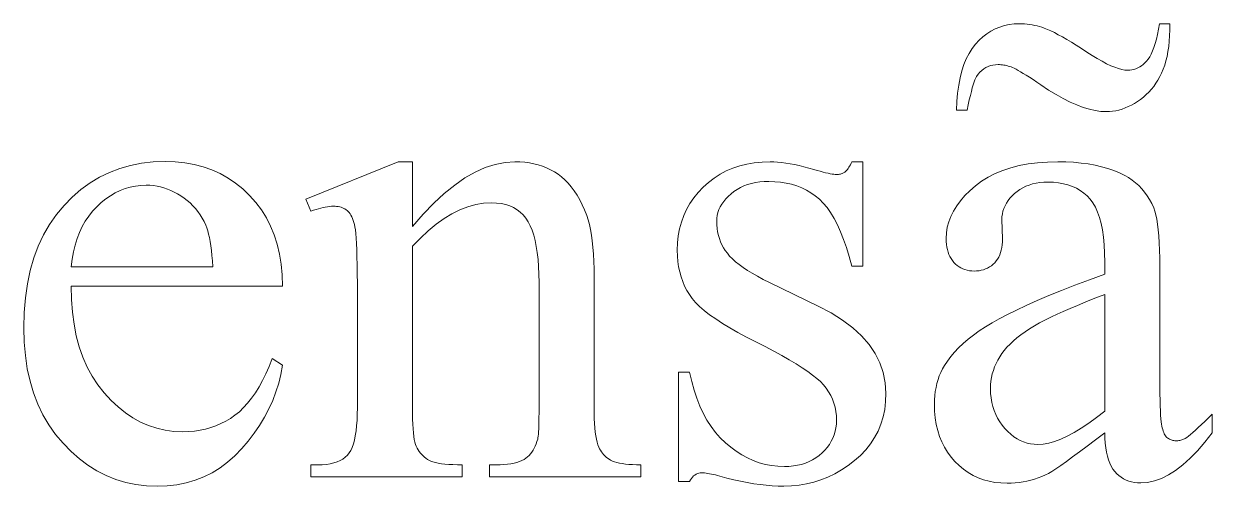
# Model space of a CAD drawing. Extents: x 0 to 297, y 0 to 210.
# Drawn here: x 242.15 to 252.42, y 39.67 to 43.66 of the extents above; entities that cross this region are included whole.
import ezdxf

# ---------------------------------------------------------------- set-up
doc = ezdxf.new("R2010")
doc.units = 0

msp = doc.modelspace()

# ---------------------------------------------------------------- linework, layer by layer
at = {"color": 7, "lineweight": 13}
for points in [[(250.302002, 42.916454), (250.209717, 42.916454), (250.21344, 42.993282), (250.219986, 43.065727), (250.229355, 43.133789), (250.241562, 43.197464), (250.256592, 43.25676), (250.274445, 43.311668), (250.295105, 43.362194), (250.318619, 43.408337), (250.34494, 43.450096), (250.3741, 43.487473), (250.405396, 43.520897), (250.438126, 43.550804), (250.472305, 43.57719), (250.507919, 43.60006), (250.544983, 43.619411), (250.583466, 43.635242), (250.623413, 43.647556), (250.664795, 43.656353), (250.707626, 43.661633), (250.751892, 43.663391), (250.775345, 43.663017), (250.798386, 43.661892), (250.821014, 43.660015), (250.843262, 43.657391), (250.865082, 43.654018), (250.88652, 43.649895), (250.907547, 43.64502), (250.928162, 43.639397), (250.94838, 43.633022), (250.968201, 43.6259), (250.995224, 43.615013), (251.024429, 43.601963), (251.055786, 43.58675), (251.089325, 43.569374), (251.125, 43.549835), (251.162857, 43.528133), (251.202866, 43.504269), (251.245056, 43.478245), (251.289383, 43.450054), (251.335892, 43.419701), (251.382248, 43.389835), (251.426163, 43.363117), (251.467621, 43.339539), (251.506622, 43.319107), (251.543182, 43.301819), (251.577271, 43.287674), (251.608917, 43.276672), (251.638123, 43.268814), (251.664871, 43.264095), (251.689178, 43.262527), (251.707413, 43.263306), (251.72522, 43.26564), (251.742599, 43.269531), (251.759537, 43.274986), (251.776047, 43.28199), (251.79213, 43.290558), (251.80777, 43.300678), (251.822983, 43.312359), (251.837769, 43.325596), (251.852112, 43.340393), (251.865936, 43.357635), (251.879166, 43.378227), (251.891785, 43.402164), (251.903793, 43.429447), (251.915192, 43.460075), (251.925995, 43.494045), (251.936188, 43.531364), (251.945786, 43.572029), (251.954773, 43.616035), (251.96315, 43.663391), (252.052551, 43.663391), (252.052353, 43.610859), (252.050644, 43.560551), (252.047394, 43.512459), (252.042633, 43.466591), (252.036316, 43.422943), (252.028503, 43.381516), (252.019135, 43.342308), (252.00824, 43.305325), (251.995834, 43.270557), (251.981888, 43.23801), (251.966583, 43.207268), (251.950043, 43.17791), (251.932312, 43.149937), (251.913361, 43.123348), (251.893204, 43.098141), (251.871841, 43.074322), (251.849258, 43.051884), (251.82547, 43.03083), (251.800461, 43.011162), (251.774246, 42.992878), (251.747406, 42.976166), (251.720551, 42.961212), (251.693665, 42.948021), (251.666733, 42.936584), (251.639786, 42.92691), (251.612808, 42.918991), (251.5858, 42.912834), (251.558762, 42.908436), (251.531693, 42.9058), (251.504608, 42.904919), (251.457947, 42.907227), (251.409088, 42.914146), (251.358032, 42.925682), (251.30481, 42.941833), (251.249374, 42.962597), (251.191757, 42.987976), (251.131943, 43.017967), (251.069946, 43.052578), (251.005737, 43.091797), (250.939346, 43.135632), (250.90419, 43.159454), (250.871399, 43.181313), (250.840973, 43.201214), (250.812927, 43.219151), (250.787231, 43.235126), (250.763885, 43.249146), (250.74292, 43.2612), (250.724335, 43.271294), (250.708084, 43.279427), (250.694214, 43.285599), (250.681564, 43.290527), (250.668961, 43.294941), (250.656403, 43.298836), (250.643921, 43.302208), (250.6315, 43.305065), (250.619125, 43.3074), (250.606812, 43.309216), (250.594543, 43.310513), (250.582352, 43.311291), (250.570206, 43.311554), (250.547058, 43.310513), (250.524872, 43.3074), (250.503677, 43.302208), (250.483459, 43.294941), (250.464233, 43.285599), (250.445969, 43.274178), (250.428696, 43.260681), (250.412399, 43.245106), (250.397095, 43.227455), (250.382751, 43.207729), (250.376236, 43.195995), (250.36937, 43.180393), (250.362167, 43.160927), (250.354614, 43.137596), (250.34671, 43.110397), (250.338455, 43.079338), (250.329865, 43.044415), (250.320923, 43.005627), (250.311646, 42.962975)], [(242.564438, 41.399513), (242.566772, 41.284386), (242.574936, 41.174335), (242.588928, 41.069359), (242.608734, 40.96946), (242.634369, 40.874638), (242.665833, 40.784889), (242.703125, 40.700218), (242.746246, 40.620621), (242.795181, 40.546101), (242.849945, 40.476658), (242.90863, 40.413094), (242.969345, 40.356224), (243.032074, 40.306046), (243.096817, 40.262554), (243.163574, 40.225754), (243.232361, 40.195648), (243.303162, 40.17223), (243.375977, 40.155502), (243.450806, 40.145466), (243.527679, 40.14212), (243.578903, 40.143551), (243.628784, 40.147831), (243.677307, 40.154968), (243.724472, 40.164963), (243.770279, 40.177811), (243.814743, 40.193512), (243.857834, 40.21207), (243.899582, 40.233486), (243.939972, 40.257751), (243.979004, 40.284878), (244.016739, 40.31546), (244.053238, 40.350109), (244.088501, 40.388828), (244.122513, 40.43161), (244.155289, 40.478458), (244.186829, 40.529373), (244.217117, 40.584358), (244.24617, 40.643406), (244.273987, 40.70652), (244.300568, 40.773701), (244.389969, 40.716022), (244.375549, 40.637711), (244.356506, 40.56081), (244.332855, 40.485321), (244.304596, 40.411251), (244.271729, 40.338589), (244.234238, 40.267342), (244.192123, 40.197506), (244.145416, 40.129086), (244.09407, 40.06208), (244.038132, 39.996483), (243.978394, 39.934841), (243.915741, 39.879684), (243.850128, 39.83102), (243.78157, 39.788841), (243.710083, 39.753155), (243.635651, 39.723953), (243.558273, 39.701241), (243.477951, 39.68502), (243.394699, 39.675285), (243.308502, 39.672043), (243.214691, 39.675747), (243.123627, 39.686867), (243.035309, 39.705395), (242.949738, 39.731335), (242.866898, 39.76469), (242.786789, 39.805454), (242.709442, 39.85363), (242.634811, 39.909218), (242.562927, 39.972214), (242.49379, 40.042625), (242.429398, 40.119297), (242.371796, 40.201069), (242.320969, 40.287949), (242.276917, 40.379929), (242.239639, 40.477016), (242.209137, 40.579208), (242.185425, 40.686504), (242.168488, 40.798904), (242.15831, 40.916412), (242.154922, 41.039021), (242.158401, 41.171581), (242.168823, 41.298172), (242.186203, 41.418793), (242.210526, 41.53344), (242.241806, 41.64212), (242.280029, 41.744831), (242.325211, 41.841576), (242.377335, 41.932346), (242.436417, 42.017147), (242.502441, 42.095978), (242.573715, 42.168034), (242.648529, 42.232506), (242.726913, 42.289391), (242.808823, 42.338692), (242.894287, 42.380405), (242.983307, 42.414536), (243.075867, 42.441082), (243.171967, 42.460045), (243.271622, 42.471424), (243.374817, 42.475216), (243.462067, 42.472286), (243.546127, 42.463505), (243.627029, 42.448872), (243.704742, 42.428379), (243.779297, 42.402035), (243.850677, 42.369835), (243.918884, 42.331783), (243.983917, 42.287876), (244.045776, 42.238113), (244.104462, 42.182495), (244.158707, 42.121979), (244.207245, 42.057507), (244.250061, 41.989086), (244.287186, 41.916714), (244.318588, 41.840393), (244.344284, 41.760117), (244.364273, 41.675892), (244.37854, 41.587715), (244.387115, 41.49559), (244.389969, 41.399513)], [(245.51181, 41.912849), (245.604248, 42.01915), (245.695801, 42.114262), (245.786499, 42.198185), (245.876343, 42.27092), (245.965302, 42.332462), (246.053406, 42.382813), (246.140656, 42.421978), (246.22702, 42.449951), (246.312531, 42.466736), (246.397171, 42.472332), (246.439819, 42.471249), (246.481262, 42.468006), (246.5215, 42.462597), (246.560516, 42.455029), (246.598328, 42.445293), (246.634918, 42.433399), (246.670319, 42.419338), (246.704483, 42.403118), (246.737457, 42.384731), (246.769196, 42.364185), (246.799713, 42.341156), (246.828949, 42.315331), (246.856934, 42.286709), (246.883636, 42.255287), (246.909073, 42.221069), (246.933243, 42.184055), (246.956146, 42.144241), (246.977768, 42.101631), (246.998123, 42.056225), (247.017212, 42.008018), (247.029266, 41.971565), (247.040054, 41.931423), (247.049576, 41.887589), (247.057831, 41.840061), (247.064804, 41.788841), (247.070511, 41.733932), (247.074951, 41.675331), (247.078125, 41.613037), (247.080032, 41.547054), (247.080658, 41.477379), (247.080658, 40.349766), (247.08107, 40.301201), (247.082275, 40.255863), (247.08429, 40.213757), (247.087128, 40.174885), (247.090759, 40.139236), (247.0952, 40.106823), (247.100449, 40.077637), (247.106506, 40.051682), (247.113373, 40.028957), (247.121033, 40.00946), (247.127777, 39.995358), (247.135284, 39.981892), (247.143585, 39.969059), (247.152649, 39.95686), (247.162491, 39.945293), (247.173126, 39.934364), (247.184525, 39.924068), (247.196716, 39.914406), (247.209686, 39.90538), (247.223419, 39.896988), (247.238739, 39.889317), (247.25647, 39.882454), (247.276581, 39.876396), (247.299088, 39.871147), (247.32399, 39.866707), (247.351288, 39.863075), (247.380981, 39.860249), (247.413055, 39.858227), (247.44754, 39.857018), (247.484406, 39.856613), (247.484406, 39.752792), (246.177994, 39.752792), (246.177994, 39.856613), (246.232788, 39.856613), (246.2686, 39.857178), (246.302185, 39.858864), (246.333542, 39.861675), (246.362686, 39.865612), (246.389603, 39.870674), (246.414307, 39.876858), (246.436783, 39.884171), (246.457047, 39.892605), (246.475082, 39.902164), (246.490906, 39.912849), (246.505157, 39.924629), (246.518524, 39.937477), (246.531006, 39.951393), (246.542587, 39.966377), (246.553268, 39.982426), (246.563049, 39.999542), (246.57196, 40.017723), (246.579956, 40.036976), (246.587067, 40.057293), (246.593277, 40.078674), (246.595474, 40.089172), (246.597443, 40.103363), (246.599167, 40.121243), (246.600662, 40.142815), (246.601929, 40.168076), (246.602966, 40.197033), (246.603775, 40.229679), (246.604355, 40.266014), (246.604706, 40.306046), (246.604813, 40.349766), (246.604813, 41.431236), (246.603882, 41.501358), (246.601074, 41.567528), (246.596375, 41.629749), (246.589813, 41.688019), (246.58139, 41.742336), (246.571075, 41.792706), (246.558899, 41.839123), (246.54483, 41.881588), (246.5289, 41.920105), (246.511093, 41.954666), (246.491058, 41.985626), (246.46846, 42.013325), (246.443298, 42.037766), (246.415573, 42.058949), (246.385284, 42.076874), (246.352417, 42.091537), (246.316986, 42.102943), (246.278992, 42.111092), (246.238434, 42.115978), (246.195297, 42.117607), (246.126694, 42.113861), (246.058136, 42.102612), (245.989655, 42.083866), (245.921204, 42.057625), (245.852829, 42.02388), (245.784515, 41.982639), (245.716248, 41.933903), (245.648041, 41.877666), (245.579895, 41.813931), (245.51181, 41.742699), (245.51181, 40.349766), (245.512131, 40.298172), (245.513077, 40.250671), (245.514664, 40.207268), (245.516876, 40.167961), (245.519745, 40.132748), (245.523224, 40.101631), (245.527359, 40.074608), (245.532104, 40.051682), (245.537506, 40.032848), (245.543533, 40.018112), (245.55191, 40.001835), (245.560898, 39.986446), (245.57048, 39.971954), (245.580673, 39.958359), (245.591476, 39.945656), (245.60289, 39.933846), (245.614899, 39.922928), (245.627518, 39.912907), (245.640732, 39.903782), (245.654572, 39.895546), (245.670151, 39.888149), (245.68866, 39.881531), (245.710068, 39.87569), (245.73439, 39.870628), (245.761627, 39.866348), (245.791779, 39.862843), (245.824844, 39.860119), (245.860825, 39.85817), (245.899719, 39.857002), (245.941513, 39.856613), (245.941513, 39.752792), (244.635101, 39.752792), (244.635101, 39.856613), (244.69278, 39.856613), (244.731842, 39.857635), (244.76828, 39.86071), (244.802094, 39.865829), (244.833282, 39.872993), (244.861847, 39.88221), (244.887787, 39.893471), (244.911102, 39.90678), (244.931793, 39.922134), (244.94986, 39.939541), (244.965302, 39.958992), (244.978729, 39.981327), (244.990753, 40.007385), (245.001343, 40.037163), (245.010529, 40.07066), (245.018295, 40.107876), (245.024658, 40.148811), (245.029602, 40.19347), (245.033142, 40.241848), (245.035248, 40.293945), (245.035965, 40.349766), (245.035965, 41.330299), (245.035751, 41.421745), (245.035095, 41.505756), (245.034012, 41.582325), (245.032501, 41.651451), (245.030548, 41.713139), (245.028168, 41.767384), (245.02536, 41.81419), (245.022125, 41.853558), (245.018448, 41.885483), (245.014343, 41.909966), (245.009781, 41.930069), (245.004761, 41.948841), (244.999283, 41.96629), (244.993347, 41.98241), (244.986938, 41.997204), (244.980072, 42.010674), (244.972748, 42.022816), (244.964966, 42.03363), (244.956711, 42.043118), (244.947998, 42.051277), (244.938751, 42.058403), (244.928909, 42.064774), (244.918457, 42.0704), (244.907394, 42.075272), (244.895737, 42.079395), (244.883453, 42.082771), (244.87059, 42.085396), (244.857101, 42.087269), (244.843018, 42.088394), (244.828323, 42.088768), (244.811859, 42.088337), (244.794754, 42.08704), (244.777008, 42.084877), (244.758636, 42.081848), (244.739639, 42.077953), (244.720001, 42.073196), (244.699722, 42.067574), (244.678818, 42.061085), (244.657272, 42.05373), (244.635101, 42.045509), (244.591843, 42.14933), (245.387802, 42.472332), (245.51181, 42.472332)], [(249.402222, 42.472332), (249.402222, 41.572548), (249.307053, 41.572548), (249.284515, 41.654625), (249.260742, 41.731277), (249.235718, 41.802513), (249.209457, 41.86832), (249.181961, 41.928711), (249.153229, 41.983681), (249.123245, 42.033226), (249.092026, 42.077351), (249.05957, 42.116051), (249.025879, 42.14933), (248.990616, 42.178371), (248.953491, 42.204357), (248.914474, 42.227283), (248.873596, 42.247154), (248.830841, 42.263969), (248.786224, 42.277725), (248.739716, 42.288422), (248.69133, 42.296066), (248.641083, 42.300652), (248.588959, 42.302181), (248.549362, 42.301113), (248.511322, 42.297913), (248.474838, 42.292576), (248.439911, 42.285107), (248.406555, 42.275505), (248.374741, 42.263767), (248.344482, 42.249893), (248.315796, 42.233887), (248.288651, 42.215748), (248.263077, 42.195473), (248.239502, 42.173904), (248.21843, 42.151871), (248.199829, 42.129375), (248.183716, 42.106419), (248.170074, 42.083), (248.158905, 42.059124), (248.150223, 42.034782), (248.144028, 42.009979), (248.140305, 41.984718), (248.139069, 41.958992), (248.139984, 41.927155), (248.142761, 41.89624), (248.147369, 41.866245), (248.153839, 41.837177), (248.16214, 41.809029), (248.172287, 41.781803), (248.18428, 41.755505), (248.19812, 41.730125), (248.213806, 41.705669), (248.231354, 41.682137), (248.251068, 41.658344), (248.27449, 41.634262), (248.301605, 41.609894), (248.332397, 41.585236), (248.366898, 41.560291), (248.405075, 41.535057), (248.446945, 41.509533), (248.492523, 41.483723), (248.541779, 41.457623), (248.594727, 41.431236), (249.015778, 41.226475), (249.127014, 41.167557), (249.226532, 41.105007), (249.314346, 41.038818), (249.390457, 40.969002), (249.454849, 40.895546), (249.507538, 40.818459), (249.548523, 40.73774), (249.577789, 40.653385), (249.595352, 40.565395), (249.601212, 40.473774), (249.59848, 40.403072), (249.590302, 40.335171), (249.576691, 40.270065), (249.557602, 40.20776), (249.533081, 40.148251), (249.503098, 40.091537), (249.467682, 40.037624), (249.426788, 39.986504), (249.380463, 39.938187), (249.328674, 39.892662), (249.273529, 39.850746), (249.217072, 39.81324), (249.159332, 39.780148), (249.100281, 39.751465), (249.039932, 39.727196), (248.978287, 39.70734), (248.915344, 39.691898), (248.851105, 39.680866), (248.785568, 39.674248), (248.718735, 39.672043), (248.669586, 39.672909), (248.619064, 39.675503), (248.567154, 39.679829), (248.513855, 39.685886), (248.459183, 39.693672), (248.403107, 39.70319), (248.345673, 39.714436), (248.286835, 39.727413), (248.226624, 39.742123), (248.165024, 39.75856), (248.146332, 39.764038), (248.128342, 39.768944), (248.111038, 39.77327), (248.094421, 39.777016), (248.078506, 39.78019), (248.063278, 39.782784), (248.048737, 39.784805), (248.034897, 39.786247), (248.021744, 39.787109), (248.009293, 39.787399), (247.996307, 39.786648), (247.983917, 39.784401), (247.972076, 39.780651), (247.960846, 39.775402), (247.950165, 39.768654), (247.940079, 39.760406), (247.930557, 39.75066), (247.921616, 39.73941), (247.913254, 39.726665), (247.905457, 39.712418), (247.810303, 39.712418), (247.810303, 40.65546), (247.905457, 40.65546), (247.923096, 40.576698), (247.943649, 40.501919), (247.967148, 40.431118), (247.993591, 40.3643), (248.02298, 40.30146), (248.055313, 40.242599), (248.090591, 40.187717), (248.128799, 40.136814), (248.169952, 40.089893), (248.21405, 40.046951), (248.260162, 40.008049), (248.307373, 39.97324), (248.355682, 39.942524), (248.405075, 39.915909), (248.455566, 39.893383), (248.507172, 39.874954), (248.55986, 39.860622), (248.613647, 39.850384), (248.668518, 39.844242), (248.724503, 39.842194), (248.763565, 39.843361), (248.801147, 39.846867), (248.83728, 39.852707), (248.871918, 39.860882), (248.905106, 39.871395), (248.936813, 39.884243), (248.967056, 39.899426), (248.995819, 39.916946), (249.023117, 39.936802), (249.04895, 39.958992), (249.072784, 39.98283), (249.094101, 40.007614), (249.112915, 40.033356), (249.129227, 40.060047), (249.143036, 40.087688), (249.154327, 40.116283), (249.163101, 40.145828), (249.169373, 40.176327), (249.173141, 40.207775), (249.174393, 40.240173), (249.172989, 40.279339), (249.168793, 40.317234), (249.161804, 40.353859), (249.152008, 40.389217), (249.13942, 40.423306), (249.124039, 40.456123), (249.105865, 40.487675), (249.084869, 40.517956), (249.061096, 40.546967), (249.034515, 40.574711), (249.003769, 40.602539), (248.967438, 40.631813), (248.925552, 40.662525), (248.878098, 40.694683), (248.825073, 40.728279), (248.766479, 40.763317), (248.702332, 40.799801), (248.632614, 40.837723), (248.557343, 40.87709), (248.476486, 40.917896), (248.395737, 40.959023), (248.320755, 40.99934), (248.251541, 41.038849), (248.188095, 41.077553), (248.130417, 41.115444), (248.078506, 41.152534), (248.032364, 41.188812), (247.991989, 41.224285), (247.957382, 41.258949), (247.928543, 41.292809), (247.903885, 41.32655), (247.881821, 41.362022), (247.86235, 41.399223), (247.84549, 41.438156), (247.831207, 41.478821), (247.819519, 41.521214), (247.81044, 41.565338), (247.803955, 41.611191), (247.800064, 41.658775), (247.798767, 41.708092), (247.800995, 41.772202), (247.807709, 41.834175), (247.818878, 41.894016), (247.834518, 41.951725), (247.854645, 42.007298), (247.879227, 42.060738), (247.908279, 42.112041), (247.941803, 42.161213), (247.979797, 42.208252), (248.022263, 42.253151), (248.068283, 42.294796), (248.116913, 42.332058), (248.168182, 42.364933), (248.222061, 42.393425), (248.278564, 42.417538), (248.337708, 42.437263), (248.399475, 42.452606), (248.463852, 42.463562), (248.530853, 42.470139), (248.600494, 42.472332), (248.632294, 42.471668), (248.665436, 42.469677), (248.69989, 42.466362), (248.735687, 42.46172), (248.772797, 42.45575), (248.811249, 42.448452), (248.851013, 42.439831), (248.89212, 42.429878), (248.93454, 42.418602), (248.978287, 42.406002), (249.006714, 42.397781), (249.033203, 42.390427), (249.057709, 42.383938), (249.080261, 42.378315), (249.100861, 42.373558), (249.119476, 42.369663), (249.136154, 42.366634), (249.150864, 42.364471), (249.163605, 42.363174), (249.174393, 42.362743), (249.183411, 42.362946), (249.192047, 42.363548), (249.200256, 42.364559), (249.208069, 42.365971), (249.215485, 42.36779), (249.222504, 42.37001), (249.229095, 42.372635), (249.235306, 42.375664), (249.241089, 42.379093), (249.24649, 42.382931), (249.25177, 42.387459), (249.257217, 42.392967), (249.262848, 42.399452), (249.268646, 42.406925), (249.274612, 42.415375), (249.280746, 42.424805), (249.287064, 42.435215), (249.293549, 42.446606), (249.300217, 42.458977), (249.307053, 42.472332)], [(251.490173, 40.133469), (251.41188, 40.073254), (251.339645, 40.018345), (251.273453, 39.968739), (251.213318, 39.924442), (251.159256, 39.885452), (251.111237, 39.851768), (251.069275, 39.823391), (251.033371, 39.80032), (251.003525, 39.782555), (250.979736, 39.770096), (250.94838, 39.756397), (250.916626, 39.744141), (250.884476, 39.733326), (250.851913, 39.723953), (250.818939, 39.716022), (250.785583, 39.709534), (250.751801, 39.704487), (250.717636, 39.700882), (250.68306, 39.698719), (250.648071, 39.697998), (250.594238, 39.699871), (250.542358, 39.705498), (250.492386, 39.71487), (250.444351, 39.727989), (250.398254, 39.744862), (250.354095, 39.76548), (250.311859, 39.789852), (250.271545, 39.81797), (250.233185, 39.849834), (250.196747, 39.885452), (250.16304, 39.924126), (250.132889, 39.965164), (250.106293, 40.008568), (250.083221, 40.054337), (250.063721, 40.102467), (250.04776, 40.152966), (250.035339, 40.205826), (250.026474, 40.261055), (250.021149, 40.318645), (250.019379, 40.378605), (250.020248, 40.416729), (250.022842, 40.453815), (250.027161, 40.489864), (250.033218, 40.524876), (250.041016, 40.558849), (250.050522, 40.591782), (250.061768, 40.62368), (250.074753, 40.654537), (250.089462, 40.684357), (250.105896, 40.713139), (250.131287, 40.752129), (250.160172, 40.790657), (250.192551, 40.828728), (250.228409, 40.866333), (250.267761, 40.903477), (250.310608, 40.940163), (250.356934, 40.976383), (250.406754, 41.012142), (250.460052, 41.047443), (250.516861, 41.082279), (250.579285, 41.117638), (250.64946, 41.154495), (250.727402, 41.192848), (250.813095, 41.232704), (250.906555, 41.274063), (251.007751, 41.316917), (251.11673, 41.361271), (251.233459, 41.407127), (251.357941, 41.454479), (251.490173, 41.503334), (251.490173, 41.607155), (251.488922, 41.683693), (251.485168, 41.755272), (251.478882, 41.821892), (251.470108, 41.883549), (251.458817, 41.940247), (251.445023, 41.991985), (251.428711, 42.038761), (251.409897, 42.080578), (251.388565, 42.117435), (251.364731, 42.14933), (251.338501, 42.177277), (251.309998, 42.202282), (251.279205, 42.224342), (251.24614, 42.243462), (251.2108, 42.259644), (251.173187, 42.272881), (251.133286, 42.283173), (251.091095, 42.290527), (251.046646, 42.294941), (250.999908, 42.29641), (250.964325, 42.295433), (250.930237, 42.292488), (250.897644, 42.287586), (250.866562, 42.280724), (250.836975, 42.271896), (250.808884, 42.261112), (250.782288, 42.248367), (250.757202, 42.233658), (250.733612, 42.216988), (250.711517, 42.198357), (250.690704, 42.178459), (250.672073, 42.157982), (250.65564, 42.136932), (250.641388, 42.115303), (250.629333, 42.093094), (250.619476, 42.070313), (250.611801, 42.046951), (250.606323, 42.023014), (250.603027, 41.998501), (250.601929, 41.973412), (250.607697, 41.806145), (250.607025, 41.78022), (250.60498, 41.755505), (250.601593, 41.731998), (250.596863, 41.709705), (250.590759, 41.688625), (250.583298, 41.668755), (250.574493, 41.650097), (250.564331, 41.632648), (250.552811, 41.616413), (250.539932, 41.601387), (250.525955, 41.587688), (250.511139, 41.575432), (250.495499, 41.564617), (250.479019, 41.555244), (250.4617, 41.547314), (250.443542, 41.540825), (250.424561, 41.535778), (250.404724, 41.532173), (250.384064, 41.53001), (250.362564, 41.529289), (250.341614, 41.530037), (250.321442, 41.532288), (250.302048, 41.536037), (250.283432, 41.541286), (250.265594, 41.548035), (250.248535, 41.556282), (250.232254, 41.566029), (250.216766, 41.577278), (250.202026, 41.590023), (250.188095, 41.604271), (250.175217, 41.619816), (250.163696, 41.636456), (250.153534, 41.65419), (250.144714, 41.673023), (250.137268, 41.692951), (250.131165, 41.713974), (250.126419, 41.736095), (250.123032, 41.759312), (250.121002, 41.783623), (250.120316, 41.809029), (250.122864, 41.858227), (250.130463, 41.90662), (250.143158, 41.954205), (250.160919, 42.000984), (250.183762, 42.046951), (250.211685, 42.092113), (250.244675, 42.136471), (250.282745, 42.180016), (250.325882, 42.222755), (250.3741, 42.264687), (250.42691, 42.304142), (250.48381, 42.339439), (250.5448, 42.370586), (250.609894, 42.397579), (250.679077, 42.420422), (250.75235, 42.43911), (250.829742, 42.453644), (250.911209, 42.464024), (250.996765, 42.470253), (251.086426, 42.472332), (251.155533, 42.471149), (251.222092, 42.467602), (251.286118, 42.461689), (251.347595, 42.453411), (251.406555, 42.442772), (251.462952, 42.429764), (251.51683, 42.414394), (251.568161, 42.396656), (251.616959, 42.376556), (251.663208, 42.354092), (251.69635, 42.335201), (251.727707, 42.314293), (251.757263, 42.291367), (251.785034, 42.266418), (251.81102, 42.239456), (251.835205, 42.210472), (251.85762, 42.17947), (251.878235, 42.146446), (251.897064, 42.111408), (251.914124, 42.074348), (251.923981, 42.046951), (251.9328, 42.014362), (251.940582, 41.976585), (251.947342, 41.933613), (251.953049, 41.885452), (251.957718, 41.8321), (251.961365, 41.773556), (251.963959, 41.709824), (251.965515, 41.640896), (251.966034, 41.56678), (251.966034, 40.66988), (251.966171, 40.597248), (251.966614, 40.530472), (251.967331, 40.469547), (251.968338, 40.414478), (251.969635, 40.365265), (251.971222, 40.321907), (251.973099, 40.284401), (251.97525, 40.25275), (251.977707, 40.226952), (251.980453, 40.207008), (251.983521, 40.190556), (251.986969, 40.175228), (251.990784, 40.161026), (251.99498, 40.147949), (251.999557, 40.135994), (252.004501, 40.125164), (252.009827, 40.115459), (252.015518, 40.10688), (252.021591, 40.099426), (252.02803, 40.093094), (252.03476, 40.087616), (252.041702, 40.082714), (252.048843, 40.078388), (252.056183, 40.074638), (252.063721, 40.071465), (252.071472, 40.068871), (252.079407, 40.066853), (252.087555, 40.065411), (252.095901, 40.064545), (252.104462, 40.064255), (252.113571, 40.064457), (252.122452, 40.065063), (252.131104, 40.066074), (252.139526, 40.067486), (252.14772, 40.069302), (252.15567, 40.071522), (252.163406, 40.074146), (252.170898, 40.077175), (252.178162, 40.080608), (252.185211, 40.084442), (252.198441, 40.093296), (252.213928, 40.104862), (252.231659, 40.119137), (252.251648, 40.136124), (252.273895, 40.155819), (252.29837, 40.17823), (252.325104, 40.203346), (252.354095, 40.231178), (252.385315, 40.261719), (252.418808, 40.294971), (252.418808, 40.133469), (252.354492, 40.051277), (252.290756, 39.977737), (252.2276, 39.912849), (252.165024, 39.856613), (252.103012, 39.809029), (252.041595, 39.770096), (251.980743, 39.739815), (251.920471, 39.718185), (251.860764, 39.705208), (251.801636, 39.700882), (251.773956, 39.701862), (251.747437, 39.704803), (251.722046, 39.709705), (251.697815, 39.716572), (251.674744, 39.725395), (251.652832, 39.736179), (251.63208, 39.748928), (251.612457, 39.763638), (251.593994, 39.780304), (251.576691, 39.798935), (251.560776, 39.819931), (251.546478, 39.843693), (251.533783, 39.870224), (251.522705, 39.899525), (251.513245, 39.931595), (251.505402, 39.966434), (251.499176, 40.00404), (251.494568, 40.044415), (251.491562, 40.087559)], [(242.564438, 41.56678), (243.787231, 41.56678), (243.784027, 41.616035), (243.780182, 41.662296), (243.775726, 41.705555), (243.770615, 41.745811), (243.764877, 41.783073), (243.758499, 41.817333), (243.751495, 41.848595), (243.743851, 41.876858), (243.735565, 41.902122), (243.726654, 41.924385), (243.711533, 41.955994), (243.694992, 41.986217), (243.677048, 42.015057), (243.657684, 42.042511), (243.636902, 42.068581), (243.614716, 42.093269), (243.591095, 42.11657), (243.566086, 42.138489), (243.539658, 42.159023), (243.51181, 42.178169), (243.483124, 42.195705), (243.454193, 42.211395), (243.424988, 42.225235), (243.395538, 42.237232), (243.365814, 42.247383), (243.335831, 42.255692), (243.305603, 42.26215), (243.275101, 42.266766), (243.244339, 42.269535), (243.213318, 42.270454), (243.165955, 42.268597), (243.119598, 42.263016), (243.074249, 42.253716), (243.029907, 42.240696), (242.986572, 42.223953), (242.94426, 42.203491), (242.902939, 42.17931), (242.86264, 42.151409), (242.823349, 42.119785), (242.785065, 42.084442), (242.748856, 42.045784), (242.71579, 42.004211), (242.685867, 41.959728), (242.659088, 41.912331), (242.635468, 41.862022), (242.61496, 41.8088), (242.597626, 41.752663), (242.58342, 41.693615), (242.572357, 41.631653)], [(251.490173, 40.320927), (251.490173, 41.327415), (251.406174, 41.293816), (251.328339, 41.262238), (251.256668, 41.232677), (251.191177, 41.205135), (251.131851, 41.179611), (251.078705, 41.156109), (251.031723, 41.134624), (250.990921, 41.115158), (250.956284, 41.09771), (250.927811, 41.082279), (250.883545, 41.056786), (250.841873, 41.031063), (250.802795, 41.005108), (250.766312, 40.97892), (250.732422, 40.952503), (250.701141, 40.925858), (250.672455, 40.898979), (250.646347, 40.871868), (250.622833, 40.844528), (250.601929, 40.816959), (250.583298, 40.789013), (250.566635, 40.760551), (250.551926, 40.731567), (250.539185, 40.702065), (250.528397, 40.672043), (250.519562, 40.641502), (250.512695, 40.610443), (250.507797, 40.578861), (250.504852, 40.546764), (250.503876, 40.514149), (250.505127, 40.473328), (250.508835, 40.433918), (250.515045, 40.39592), (250.523712, 40.359341), (250.534882, 40.324169), (250.548523, 40.290413), (250.564636, 40.258068), (250.583252, 40.227139), (250.604324, 40.197624), (250.627884, 40.169518), (250.653061, 40.14349), (250.678986, 40.120205), (250.705658, 40.099655), (250.733093, 40.081848), (250.761261, 40.06678), (250.790192, 40.054451), (250.81987, 40.044861), (250.850296, 40.038013), (250.88147, 40.033901), (250.913391, 40.032532), (250.958618, 40.035416), (251.006607, 40.044067), (251.057358, 40.058487), (251.110886, 40.078674), (251.167175, 40.10463), (251.226242, 40.136353), (251.288071, 40.173843), (251.352676, 40.217102), (251.420044, 40.266132)]]:
    msp.add_lwpolyline(points, close=True, dxfattribs=at)

doc.saveas('drawing.dxf')
